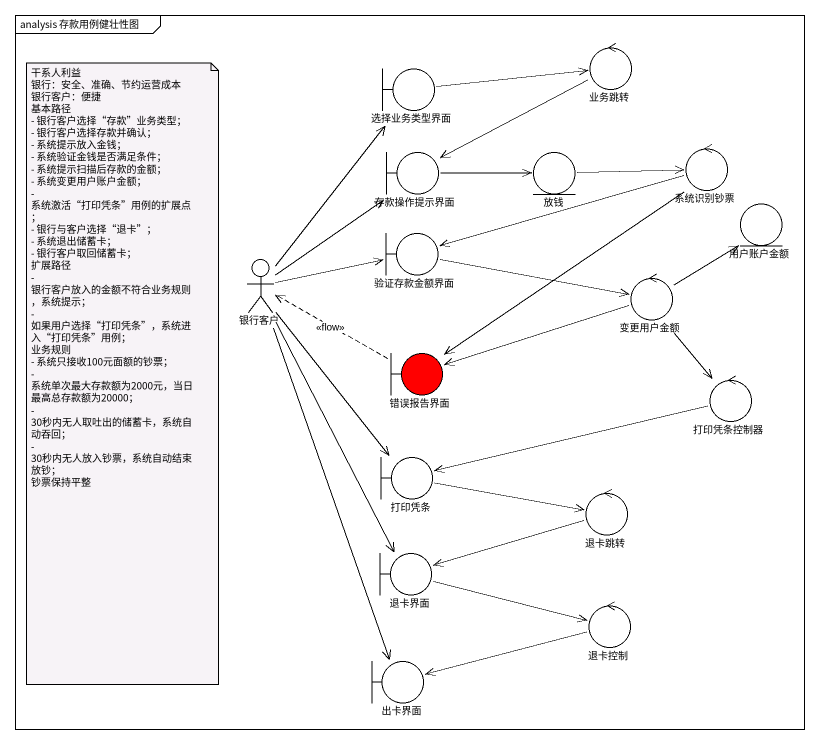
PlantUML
@startuml
mainframe analysis 存款用例健壮性图
boundary 选择业务类型界面
control 业务跳转
boundary 存款操作提示界面
entity 放钱
control 系统识别钞票
boundary 验证存款金额界面
entity 用户账户金额
actor 银行客户
control 变更用户金额
boundary 错误报告界面 #FF0000
control 打印凭条控制器
boundary 打印凭条
control 退卡跳转
boundary 退卡界面
control 退卡控制
boundary 出卡界面
选择业务类型界面 -right-> 业务跳转
业务跳转 -left-> 存款操作提示界面
存款操作提示界面 -right-> 放钱
放钱 -right-> 系统识别钞票
系统识别钞票 -left-> 验证存款金额界面
系统识别钞票 --> 错误报告界面
验证存款金额界面 -right-> 变更用户金额
银行客户 -up-> 选择业务类型界面
银行客户 -up-> 存款操作提示界面
银行客户 -right-> 验证存款金额界面
银行客户 --> 打印凭条
银行客户 --> 退卡界面
银行客户 --> 出卡界面
变更用户金额 -up-> 用户账户金额
变更用户金额 -left-> 错误报告界面
变更用户金额 --> 打印凭条控制器
错误报告界面 .left.> 银行客户 : <<flow>>
打印凭条控制器 -left-> 打印凭条
打印凭条 -right-> 退卡跳转
退卡跳转 -left-> 退卡界面
退卡界面 -right-> 退卡控制
退卡控制 -left-> 出卡界面
note as N1
  干系人利益
  银行：安全、准确、节约运营成本
  银行客户：便捷
  基本路径
  - 银行客户选择“存款”业务类型；
  - 银行客户选择存款并确认；
  - 系统提示放入金钱；
  - 系统验证金钱是否满足条件；
  - 系统提示扫描后存款的金额；
  - 系统变更用户账户金额；
  - 系统激活“打印凭条”用例的扩展点；
  - 银行与客户选择“退卡”；
  - 系统退出储蓄卡；
  - 银行客户取回储蓄卡；
  扩展路径
  - 银行客户放入的金额不符合业务规则，系统提示；
  - 如果用户选择“打印凭条”，系统进入“打印凭条”用例；
  业务规则
  - 系统只接收100元面额的钞票；
  - 系统单次最大存款额为2000元，当日最高总存款额为20000；
  - 30秒内无人取吐出的储蓄卡，系统自动吞回；
  - 30秒内无人放入钞票，系统自动结束放钞；
  钞票保持平整
end note
@enduml
